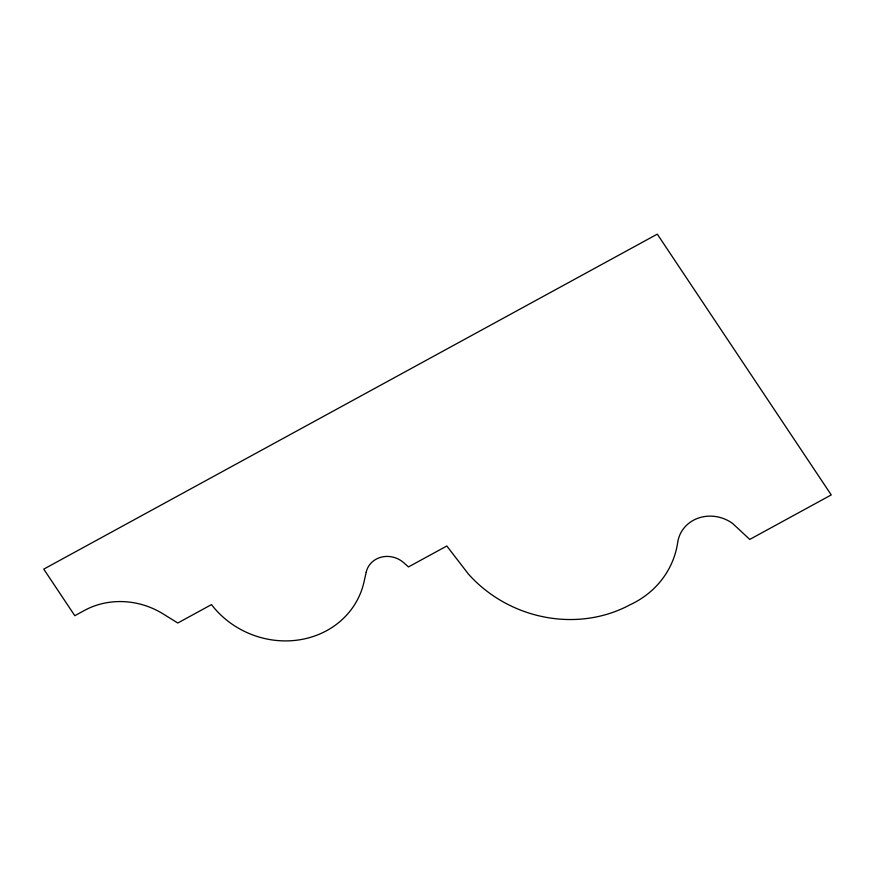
<?xml version="1.0" encoding="UTF-8"?>
<svg xmlns="http://www.w3.org/2000/svg" width="875" height="875" viewBox="0 0 875 875"><rect width="100%" height="100%" fill="white"/><g stroke="black" fill="none" stroke-linecap="round" stroke-linejoin="round"><path stroke-width="1.31" d="M366.22 572.141L364.011 581.963A86.669 79.056 21.6 0 1 298.703 639.942A86.669 79.056 21.6 0 1 211.488 604.603L177.778 623.011L163.1 613.9A75.119 68.513 21.6 0 0 84.394 610.466L74.812 615.705L43.75 569.133L657.3 234.139L831.25 494.922L749.766 539.416L732.539 523.403A35.328 32.222 21.6 0 0 677.677 542.598A95.736 87.325 21.6 0 1 629.923 604.844A126.656 115.533 21.6 0 1 468.409 574.055L446.819 546L408.472 566.934L403.823 562.789A23.111 21.077 21.6 0 0 381.445 557.113A23.111 21.077 21.6 0 0 366.22 572.141"/></g></svg>
